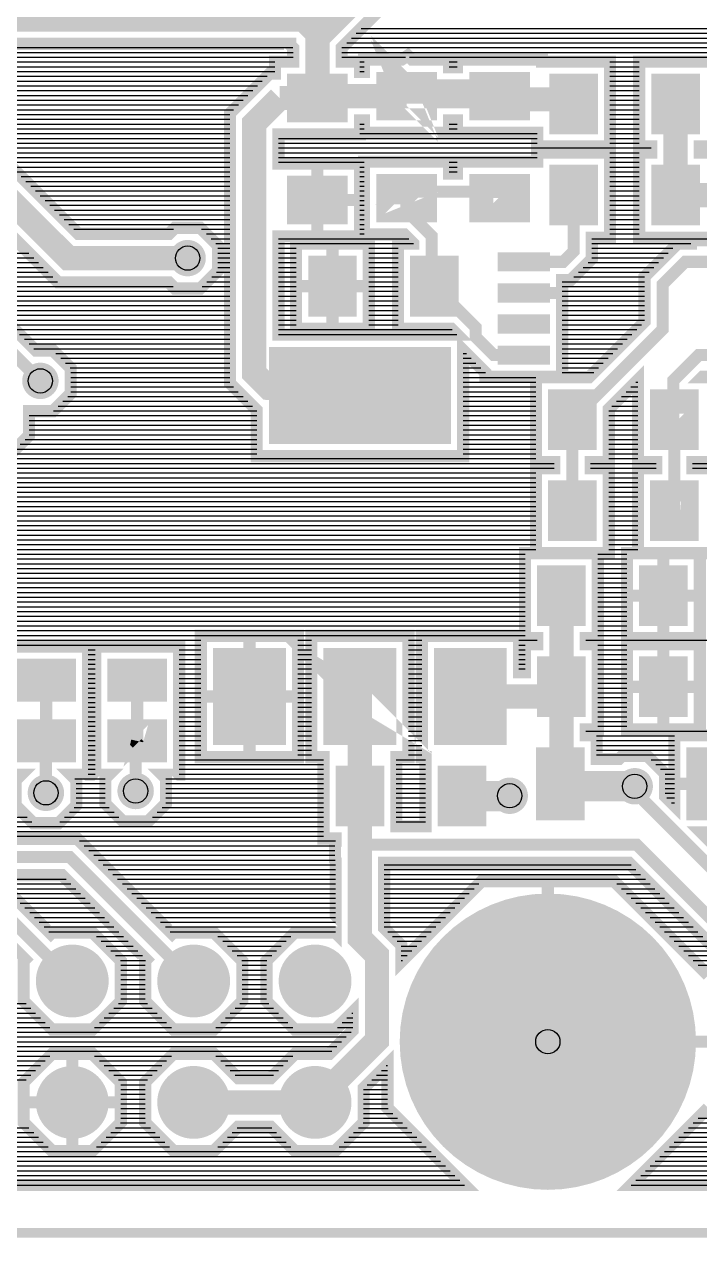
# Model space of a CAD drawing. Header units: inches. Extents: x -1.97 to 1.97, y -1.92 to 2.03.
# Drawn here: x 0.042 to 0.598, y -1.916 to -0.916 of the extents above; entities that cross this region are included whole.
import ezdxf

# ---------------------------------------------------------------- set-up
doc = ezdxf.new("R2010")
doc.units = ezdxf.units.IN
doc.layers.get('0').update_dxf_attribs({"linetype": 'CONTINUOUS'})

# ---------------------------------------------------------------- blocks, each defined once
blk = doc.blocks.new('EPAD')
at = {"const_width": 0.5}
blk.add_lwpolyline([(-0.25, 0, 1), (0.25, 0, 1)], format="xyb", close=True, dxfattribs=at)
blk = doc.blocks.new('RPAD')
blk.add_trace([(-0.5, -0.5), (-0.5, 0.5), (0.5, -0.5), (0.5, 0.5)])

msp = doc.modelspace()

# ---------------------------------------------------------------- linework, layer by layer
for points, const_width in [([(-1.86934, -1.911927), (-1.967765, -1.813502), (-1.967765, 1.926656), (-1.86934, 2.025081), (1.870817, 2.025081), (1.969243, 1.926656), (1.969243, -1.813502), (1.870817, -1.911927), (-1.86934, -1.911927)], 0.008), ([(0.283375, -0.923924), (0.315241, -0.892058), (0.315241, -0.622081)], 0.025), ([(0.055183, -1.210111), (-0.16972, -0.985208), (-0.16972, -0.909512), (-0.16972, -0.893692), (-0.153068, -0.877039), (-0.070636, -0.877039), (-0.053151, -0.859554), (-0.043992, -0.850395), (-0.043992, -0.814714), (-0.046625, -0.812081), (-0.062216, -0.796491), (-0.100759, -0.796491)], 0.01), ([(0.337741, -0.901377), (0.303374, -0.935743), (0.303374, -0.947081), (0.318374, -0.947081), (0.318374, -0.955576), (0.321801, -0.955576), (0.321801, -0.945576), (0.352551, -0.945576), (0.357813, -0.942093), (0.361296, -0.945576), (0.3918, -0.945576), (0.3918, -0.951684), (0.398375, -0.951684), (0.398375, -0.945576), (0.468374, -0.945576), (0.468374, -0.947081), (0.524374, -0.947081), (0.524374, -1.017081), (0.464375, -1.017081), (0.464375, -1.005576), (0.398375, -1.005576), (0.398375, -0.995576), (0.3918, -0.995576), (0.3918, -1.005576), (0.321801, -1.005576), (0.321801, -0.995576), (0.318374, -0.995576), (0.318374, -1.007081), (0.251288, -1.007081), (0.251288, -1.031081), (0.318374, -1.031081), (0.318374, -1.091081), (0.251288, -1.091081), (0.251288, -1.172081), (0.39855, -1.172081), (0.393549, -1.167081), (0.349762, -1.167081), (0.349762, -1.097081), (0.362401, -1.097081), (0.362401, -1.096889), (0.355088, -1.089576), (0.321801, -1.089576), (0.321801, -1.029576), (0.3918, -1.029576), (0.3918, -1.039297), (0.398375, -1.039297), (0.398375, -1.029576), (0.464375, -1.029576), (0.464375, -1.022081), (0.524374, -1.022081), (0.524374, -1.092081), (0.509374, -1.092081), (0.509374, -1.109657), (0.491951, -1.127081), (0.485028, -1.127081), (0.485028, -1.206726), (0.421722, -1.206726), (0.421722, -1.203202), (0.403374, -1.184854), (0.403374, -1.272081), (0.233375, -1.272081), (0.233375, -1.234207), (0.211289, -1.212121), (0.211289, -0.989746), (0.243953, -0.957081), (0.248375, -0.957081), (0.248375, -0.947081), (0.263375, -0.947081), (0.263375, -0.935743), (0.260876, -0.933244), (0.260876, -0.932523), (-0.11438, -0.932523)], 0.01), ([(0.283375, -0.977081), (0.283375, -0.923924), (0.271974, -0.912523), (-0.129735, -0.912523), (-0.131635, -0.914422)], 0.02), ([(-0.068826, -0.93372), (0.086445, -1.088991), (0.161097, -1.088991), (0.166097, -1.083991), (0.186807, -1.083991), (0.201452, -1.098635), (0.201452, -1.119345), (0.186807, -1.13399), (0.166097, -1.13399), (0.161097, -1.12899), (0.069878, -1.12899), (-0.085393, -0.973719)], 0.01), ([(0.433375, -0.979468), (0.433375, -0.975576), (0.433375, -0.971684), (0.359119, -0.971684), (0.355227, -0.967792), (0.356801, -0.971684), (0.356801, -0.973258), (0.356801, -0.975576)], 0.02), ([(0.433375, -0.975576), (0.359119, -0.975576), (0.356801, -0.973258), (0.355227, -0.971684), (0.356801, -0.975576)], 0.02), ([(0.176452, -1.10899), (0.078161, -1.10899), (-0.077109, -0.953719), (-0.128263, -0.953719), (-0.131625, -0.957081)], 0.02), ([(0.608374, -1.092081), (0.548375, -1.092081), (0.548375, -1.022081), (0.558375, -1.022081), (0.558375, -1.017081), (0.548375, -1.017081), (0.548375, -0.947081), (0.608374, -0.947081)], 0.01), ([(0.252237, -0.977081), (0.231289, -0.99803), (0.231289, -1.136572), (0.231289, -1.203837), (0.243375, -1.215923), (0.318375, -1.222081)], 0.02), ([(0.273375, -0.977081), (0.252237, -0.977081)], 0.02), ([(0.283375, -0.977081), (0.273375, -0.977081)], 0.02), ([(0.356801, -0.975576), (0.28488, -0.975576), (0.283375, -0.977081)], 0.02), ([(0.494375, -0.982081), (0.494375, -0.978189), (0.435988, -0.978189), (0.433375, -0.975576)], 0.02), ([(-0.154721, -0.978995), (0.051396, -1.185112), (0.065538, -1.185112), (0.080183, -1.199756), (0.080183, -1.220467), (0.065538, -1.235111), (0.045856, -1.235111), (0.045856, -1.255109), (0.031211, -1.269754)], 0.01), ([(0.578375, -1.057081), (0.578375, -0.99026), (0.577294, -0.98918), (0.578375, -0.982081)], 0.02), ([(0.608374, -1.017081), (0.598374, -1.017081), (0.598374, -1.022081), (0.608374, -1.022081)], 0.01), ([(0.283375, -1.031081), (0.283375, -1.061081)], 0.01), ([(0.360237, -1.058189), (0.360237, -1.054297), (0.430762, -1.054297), (0.433375, -1.051684), (0.433375, -1.059576)], 0.01), ([(0.578375, -1.057081), (0.67572, -1.057081), (0.708066, -1.089427), (0.72672, -1.108081), (0.773375, -1.108081)], 0.02), ([(0.283375, -1.091081), (0.283375, -1.061081)], 0.01), ([(0.318374, -1.061081), (0.283375, -1.061081)], 0.01), ([(0.360237, -1.058189), (0.356801, -1.059576), (0.35885, -1.059576), (0.360237, -1.058189)], 0.01), ([(0.356801, -1.059576), (0.356801, -1.070076), (0.377401, -1.090676), (0.377401, -1.131294), (0.378188, -1.132081), (0.379762, -1.132081)], 0.01), ([(0.453375, -1.112081), (0.485737, -1.112081), (0.490785, -1.107033), (0.494375, -1.103444), (0.494375, -1.057081)], 0.01), ([(0.607374, -1.352081), (0.547375, -1.352081), (0.547375, -1.282081), (0.562375, -1.282081), (0.562375, -1.277081), (0.547375, -1.277081), (0.547375, -1.209293), (0.523374, -1.233294), (0.523374, -1.277081), (0.508374, -1.277081), (0.508374, -1.282081), (0.523374, -1.282081), (0.523374, -1.352081), (0.463375, -1.352081), (0.463375, -1.282081), (0.478375, -1.282081), (0.478375, -1.277081), (0.463375, -1.277081), (0.463375, -1.207081), (0.507162, -1.207081), (0.552779, -1.161465), (0.552779, -1.124366), (0.580084, -1.097061), (0.591013, -1.097061), (0.591013, -1.094207), (0.651443, -1.094207)], 0.01), ([(0.325761, -1.097081), (0.265762, -1.097081), (0.265762, -1.167081), (0.325761, -1.167081), (0.325761, -1.097081)], 0.01), ([(0.295762, -1.097081), (0.295762, -1.132081)], 0.01), ([(0.493375, -1.317081), (0.493375, -1.242081), (0.567778, -1.167678), (0.567778, -1.139839), (0.567778, -1.130579), (0.586297, -1.112061), (0.614589, -1.112061), (0.615618, -1.113089), (0.622666, -1.112081)], 0.01), ([(0.265762, -1.132081), (0.295762, -1.132081)], 0.01), ([(0.325761, -1.132081), (0.295762, -1.132081)], 0.01), ([(0.295762, -1.167081), (0.295762, -1.132081)], 0.01), ([(0.453375, -1.188853), (0.428585, -1.188853), (0.413657, -1.173924), (0.413657, -1.165976), (0.379762, -1.132081)], 0.01), ([(0.485028, -1.137672), (0.453375, -1.137672)], 0.01), ([(0.622666, -1.188853), (0.597467, -1.188853), (0.576523, -1.209797), (0.576523, -1.238933), (0.573375, -1.242081), (0.577375, -1.242081)], 0.01), ([(0.654319, -1.206726), (0.600806, -1.206726), (0.600451, -1.207081), (0.607374, -1.207081)], 0.01), ([(0.577375, -1.242081), (0.577375, -1.3216), (0.577037, -1.321937), (0.577375, -1.317081)], 0.01), ([(0.607374, -1.277081), (0.592374, -1.277081), (0.592374, -1.282081), (0.607374, -1.282081)], 0.01), ([(0.637374, -1.502081), (0.577375, -1.502081), (0.577375, -1.559869), (0.569727, -1.55222), (0.569727, -1.533694), (0.555082, -1.51905), (0.534372, -1.51905), (0.531872, -1.52155), (0.513374, -1.52155), (0.513374, -1.502081), (0.504374, -1.502081), (0.504374, -1.497081), (0.514374, -1.497081), (0.514374, -1.427081), (0.504374, -1.427081), (0.504374, -1.422081), (0.514374, -1.422081), (0.514374, -1.352081), (0.454375, -1.352081), (0.454375, -1.422081), (0.464375, -1.422081), (0.464375, -1.427081), (0.454375, -1.427081), (0.454375, -1.450081), (0.449374, -1.450081), (0.449374, -1.420081), (0.369375, -1.420081), (0.369375, -1.520081), (0.372375, -1.520081), (0.372375, -1.577081), (0.348374, -1.577081), (0.348374, -1.520081), (0.358374, -1.520081), (0.358374, -1.420081), (0.278375, -1.420081), (0.278375, -1.520081), (0.288375, -1.520081), (0.288375, -1.587081), (0.298375, -1.587081), (0.298375, -1.591517), (0.297786, -1.592106), (0.297786, -1.604532), (0.298375, -1.605121), (0.298375, -1.664806), (0.298016, -1.664447), (0.264879, -1.664447), (0.241448, -1.687878), (0.241448, -1.721015), (0.264879, -1.744446), (0.298016, -1.744446), (0.312463, -1.73), (0.312463, -1.745148), (0.293163, -1.764447), (0.264879, -1.764447), (0.244879, -1.784447), (0.218016, -1.784447), (0.198016, -1.764447), (0.164879, -1.764447), (0.141448, -1.787878), (0.141448, -1.821015), (0.164879, -1.844446), (0.198016, -1.844446), (0.218016, -1.824446), (0.244878, -1.824446), (0.264879, -1.844446), (0.298016, -1.844446), (0.321447, -1.821015), (0.321447, -1.792731), (0.341131, -1.773046), (0.341131, -1.809142), (0.404546, -1.872557), (-1.741653, -1.872557)], 0.01), ([(0.538375, -1.422081), (0.598374, -1.422081), (0.598374, -1.352081), (0.538375, -1.352081), (0.538375, -1.422081)], 0.01), ([(0.568375, -1.352081), (0.568375, -1.387081)], 0.01), ([(0.484375, -1.387081), (0.484375, -1.462081), (0.484375, -1.541081), (0.483375, -1.542081)], 0.02), ([(0.538375, -1.387081), (0.568375, -1.387081)], 0.01), ([(0.598374, -1.387081), (0.568375, -1.387081)], 0.01), ([(0.568375, -1.422081), (0.568375, -1.387081)], 0.01), ([(0.187375, -1.520081), (0.267374, -1.520081), (0.267374, -1.420081), (0.187375, -1.420081), (0.187375, -1.520081)], 0.01), ([(0.227375, -1.420081), (0.227375, -1.470081)], 0.01), ([(0.318375, -1.552081), (0.318375, -1.472081), (0.313375, -1.467081), (0.318375, -1.470081)], 0.02), ([(0.094506, -1.484427), (0.094506, -1.534427), (0.08005, -1.534427), (0.084715, -1.539091), (0.084715, -1.559802), (0.07007, -1.574446), (0.04936, -1.574446), (0.034715, -1.559802), (0.034715, -1.539091), (0.03938, -1.534427), (0.025294, -1.534427), (0.025294, -1.428995), (0.094506, -1.428995), (0.094506, -1.484427)], 0.01), ([(0.169506, -1.484427), (0.169506, -1.534427), (0.155491, -1.534427), (0.158632, -1.537569), (0.158632, -1.558279), (0.143988, -1.572923), (0.123278, -1.572923), (0.108633, -1.558279), (0.108633, -1.537569), (0.111774, -1.534427), (0.100294, -1.534427), (0.100294, -1.428995), (0.169506, -1.428995), (0.169506, -1.484427)], 0.01), ([(0.538375, -1.497081), (0.598374, -1.497081), (0.598374, -1.427081), (0.538375, -1.427081), (0.538375, -1.497081)], 0.01), ([(0.568375, -1.427081), (0.568375, -1.462081)], 0.01), ([(0.0599, -1.504446), (0.0599, -1.460873), (0.062122, -1.458651), (0.0599, -1.456711)], 0.01), ([(0.1349, -1.456711), (0.1349, -1.506711), (0.1349, -1.508751)], 0.01), ([(0.409375, -1.470081), (0.476375, -1.470081), (0.484375, -1.462081)], 0.02), ([(0.538375, -1.462081), (0.568375, -1.462081)], 0.01), ([(0.598374, -1.462081), (0.568375, -1.462081)], 0.01), ([(0.568375, -1.497081), (0.568375, -1.462081)], 0.01), ([(0.187375, -1.470081), (0.227375, -1.470081)], 0.01), ([(0.267374, -1.470081), (0.227375, -1.470081)], 0.01), ([(0.227375, -1.520081), (0.227375, -1.470081)], 0.01), ([(0.318375, -1.472081), (0.318375, -1.470081)], 0.02), ([(0.059715, -1.549446), (0.059715, -1.504631), (0.0599, -1.504446), (0.0599, -1.506711)], 0.01), ([(0.1349, -1.508751), (0.1349, -1.509643), (0.133706, -1.510837), (0.1349, -1.506711)], 0.01), ([(0.133633, -1.547924), (0.133633, -1.507978), (0.1349, -1.506711)], 0.01), ([(0.1349, -1.508751), (0.134526, -1.508378), (0.1349, -1.506711)], 0.01), ([(0.544727, -1.54405), (0.540343, -1.54405), (0.485343, -1.54405), (0.483375, -1.542081)], 0.025), ([(0.483375, -1.542081), (0.538375, -1.542081), (0.540343, -1.54405), (0.693375, -1.697081), (1.373375, -1.697081)], 0.01), ([(0.577375, -1.542081), (0.607375, -1.542081)], 0.01), ([(0.318375, -1.59273), (0.318375, -1.552081)], 0.02), ([(0.402375, -1.552081), (0.441543, -1.552081), (0.44177, -1.551854)], 0.025), ([(0.699588, -1.682081), (0.599587, -1.582081), (0.637374, -1.582081)], 0.01), ([(-0.009766, -1.634446), (0.042557, -1.686769), (0.041448, -1.687878), (0.041448, -1.721015), (0.064879, -1.744446), (0.098016, -1.744446), (0.121447, -1.721015), (0.121447, -1.687878), (0.098016, -1.664447), (0.064879, -1.664447), (0.063769, -1.665557), (0.015534, -1.617321), (0.073109, -1.617321), (0.142557, -1.686769), (0.141448, -1.687878), (0.141448, -1.721015), (0.164879, -1.744446), (0.198016, -1.744446), (0.221447, -1.721015), (0.221447, -1.687878), (0.198016, -1.664447), (0.164879, -1.664447), (0.163769, -1.665556), (0.085535, -1.587322), (-0.371196, -1.587322)], 0.01), ([(0.281447, -1.804447), (0.332462, -1.753432), (0.332462, -1.683361), (0.318375, -1.669273), (0.318375, -1.59273)], 0.02), ([(1.523375, -1.697081), (1.523375, -1.719753), (1.504338, -1.73879), (0.692943, -1.73879), (0.563277, -1.609124), (0.546233, -1.592081), (0.428375, -1.592081), (0.319023, -1.592081), (0.318375, -1.59273), (0.312785, -1.598319)], 0.01), ([(-0.015285, -1.602321), (-0.011556, -1.602321), (0.079322, -1.602321), (0.181447, -1.704446)], 0.01), ([(0.605225, -1.699751), (0.527874, -1.6224), (0.418482, -1.6224), (0.352462, -1.68842), (0.352462, -1.675077), (0.338374, -1.660989), (0.338374, -1.607081), (0.54002, -1.607081), (0.68673, -1.75379)], 0.01), ([(-0.010285, -1.619447), (-0.005285, -1.619447), (-0.003553, -1.619447), (0.081447, -1.704447)], 0.01), ([(0.473178, -1.6224), (0.473178, -1.754446)], 0.01), ([(0.605225, -1.754446), (0.473178, -1.754446)], 0.01), ([(0.041448, -1.787878), (0.041448, -1.821015), (0.064879, -1.844446), (0.098016, -1.844446), (0.121447, -1.821015), (0.121447, -1.787878), (0.098016, -1.764447), (0.064879, -1.764447), (0.041448, -1.787878)], 0.01), ([(0.081447, -1.764447), (0.081447, -1.804446)], 0.01), ([(0.181447, -1.804446), (0.281447, -1.804446), (0.281447, -1.804447)], 0.02), ([(0.278283, -1.806125), (0.281447, -1.804447)], 0.025), ([(0.281447, -1.804447), (0.279961, -1.804447)], 0.025), ([(0.278283, -1.806125), (0.279961, -1.804447)], 0.02), ([(0.041448, -1.804446), (0.081447, -1.804446)], 0.01), ([(0.081447, -1.844446), (0.081447, -1.804446)], 0.01), ([(0.121447, -1.804446), (0.081447, -1.804446)], 0.01), ([(1.74313, -1.872557), (0.54181, -1.872557), (0.605225, -1.809142)], 0.01)]:
    msp.add_lwpolyline(points, dxfattribs=dict(const_width=const_width))
for points in [[(0.311443, -0.927675), (0.628656, -0.927675)], [(0.31538, -0.923738), (0.758961, -0.923738)], [(0.319317, -0.919801), (0.755024, -0.919801)], [(-0.066996, -0.935549), (0.263181, -0.935549)], [(-0.063059, -0.939486), (0.263375, -0.939486)], [(0.303374, -0.939486), (0.628656, -0.939486)], [(0.303569, -0.935549), (0.628656, -0.935549)], [(0.307506, -0.931612), (0.628656, -0.931612)], [(-0.059122, -0.943423), (0.263375, -0.943423)], [(-0.055185, -0.94736), (0.248375, -0.94736)], [(0.303374, -0.943423), (0.355803, -0.943423)], [(0.318374, -0.94736), (0.321801, -0.94736)], [(0.359143, -0.943423), (0.628656, -0.943423)], [(0.3918, -0.94736), (0.398375, -0.94736)], [(0.524374, -0.94736), (0.548375, -0.94736)], [(-0.051248, -0.951297), (0.248375, -0.951297)], [(-0.047311, -0.955234), (0.248375, -0.955234)], [(-0.043374, -0.959171), (0.241864, -0.959171)], [(0.318374, -0.951297), (0.321801, -0.951297)], [(0.318374, -0.955234), (0.321801, -0.955234)], [(0.3918, -0.951297), (0.398375, -0.951297)], [(0.524374, -0.951297), (0.548375, -0.951297)], [(0.524374, -0.955234), (0.548375, -0.955234)], [(0.524374, -0.959171), (0.548375, -0.959171)], [(-0.039437, -0.963108), (0.237927, -0.963108)], [(-0.0355, -0.967045), (0.23399, -0.967045)], [(0.524374, -0.963108), (0.548375, -0.963108)], [(0.524374, -0.967045), (0.548375, -0.967045)], [(-0.031563, -0.970982), (0.230053, -0.970982)], [(-0.027626, -0.974919), (0.226116, -0.974919)], [(-0.023689, -0.978856), (0.222179, -0.978856)], [(0.524374, -0.970982), (0.548375, -0.970982)], [(0.524374, -0.974919), (0.548375, -0.974919)], [(0.524374, -0.978856), (0.548375, -0.978856)], [(-0.019752, -0.982793), (0.218242, -0.982793)], [(-0.015815, -0.98673), (0.214305, -0.98673)], [(0.524374, -0.982793), (0.548375, -0.982793)], [(0.524374, -0.98673), (0.548375, -0.98673)], [(-0.011878, -0.990667), (0.211289, -0.990667)], [(-0.007941, -0.994604), (0.211289, -0.994604)], [(-0.004004, -0.998541), (0.211289, -0.998541)], [(0.318374, -0.998541), (0.321801, -0.998541)], [(0.3918, -0.998541), (0.398375, -0.998541)], [(0.524374, -0.990667), (0.548375, -0.990667)], [(0.524374, -0.994604), (0.548375, -0.994604)], [(0.524374, -0.998541), (0.548375, -0.998541)], [(-0.000067, -1.002478), (0.211289, -1.002478)], [(0.00387, -1.006415), (0.211289, -1.006415)], [(0.318374, -1.002478), (0.321801, -1.002478)], [(0.318374, -1.006415), (0.464375, -1.006415)], [(0.3918, -1.002478), (0.398375, -1.002478)], [(0.524374, -1.002478), (0.548375, -1.002478)], [(0.524374, -1.006415), (0.548375, -1.006415)], [(0.007807, -1.010352), (0.211289, -1.010352)], [(0.011744, -1.014289), (0.211289, -1.014289)], [(0.015681, -1.018226), (0.211289, -1.018226)], [(0.251288, -1.010352), (0.464375, -1.010352)], [(0.251288, -1.014289), (0.464375, -1.014289)], [(0.251288, -1.018226), (0.558375, -1.018226)], [(0.524374, -1.010352), (0.548375, -1.010352)], [(0.524374, -1.014289), (0.548375, -1.014289)], [(0.019618, -1.022163), (0.211289, -1.022163)], [(0.023555, -1.0261), (0.211289, -1.0261)], [(0.251288, -1.022163), (0.464375, -1.022163)], [(0.251288, -1.0261), (0.464375, -1.0261)], [(0.524374, -1.022163), (0.548375, -1.022163)], [(0.524374, -1.0261), (0.548375, -1.0261)], [(0.027492, -1.030037), (0.211289, -1.030037)], [(0.031429, -1.033974), (0.211289, -1.033974)], [(0.035366, -1.037911), (0.211289, -1.037911)], [(0.251288, -1.030037), (0.321801, -1.030037)], [(0.318374, -1.033974), (0.321801, -1.033974)], [(0.318374, -1.037911), (0.321801, -1.037911)], [(0.3918, -1.030037), (0.398375, -1.030037)], [(0.3918, -1.033974), (0.398375, -1.033974)], [(0.3918, -1.037911), (0.398375, -1.037911)], [(0.524374, -1.030037), (0.548375, -1.030037)], [(0.524374, -1.033974), (0.548375, -1.033974)], [(0.524374, -1.037911), (0.548375, -1.037911)], [(0.039303, -1.041848), (0.211289, -1.041848)], [(0.04324, -1.045785), (0.211289, -1.045785)], [(0.318374, -1.041848), (0.321801, -1.041848)], [(0.318374, -1.045785), (0.321801, -1.045785)], [(0.524374, -1.041848), (0.548375, -1.041848)], [(0.524374, -1.045785), (0.548375, -1.045785)], [(0.047177, -1.049722), (0.211289, -1.049722)], [(0.051114, -1.053659), (0.211289, -1.053659)], [(0.055051, -1.057596), (0.211289, -1.057596)], [(0.318374, -1.049722), (0.321801, -1.049722)], [(0.318374, -1.053659), (0.321801, -1.053659)], [(0.318374, -1.057596), (0.321801, -1.057596)], [(0.524374, -1.049722), (0.548375, -1.049722)], [(0.524374, -1.053659), (0.548375, -1.053659)], [(0.524374, -1.057596), (0.548375, -1.057596)], [(0.058988, -1.061533), (0.211289, -1.061533)], [(0.062925, -1.06547), (0.211289, -1.06547)], [(0.066862, -1.069407), (0.211289, -1.069407)], [(0.318374, -1.061533), (0.321801, -1.061533)], [(0.318374, -1.06547), (0.321801, -1.06547)], [(0.318374, -1.069407), (0.321801, -1.069407)], [(0.524374, -1.061533), (0.548375, -1.061533)], [(0.524374, -1.06547), (0.548375, -1.06547)], [(0.524374, -1.069407), (0.548375, -1.069407)], [(0.070799, -1.073344), (0.211289, -1.073344)], [(0.074736, -1.077281), (0.211289, -1.077281)], [(0.318374, -1.073344), (0.321801, -1.073344)], [(0.318374, -1.077281), (0.321801, -1.077281)], [(0.524374, -1.073344), (0.548375, -1.073344)], [(0.524374, -1.077281), (0.548375, -1.077281)], [(0.078673, -1.081218), (0.211289, -1.081218)], [(0.08261, -1.085155), (0.164932, -1.085155)], [(0.187972, -1.085155), (0.211289, -1.085155)], [(0.191909, -1.089092), (0.211289, -1.089092)], [(0.318374, -1.081218), (0.321801, -1.081218)], [(0.318374, -1.085155), (0.321801, -1.085155)], [(0.318374, -1.089092), (0.321801, -1.089092)], [(0.524374, -1.081218), (0.548375, -1.081218)], [(0.524374, -1.085155), (0.548375, -1.085155)], [(0.524374, -1.089092), (0.548375, -1.089092)], [(0.195846, -1.093029), (0.211289, -1.093029)], [(0.199783, -1.096966), (0.211289, -1.096966)], [(0.251288, -1.093029), (0.358541, -1.093029)], [(0.251288, -1.096966), (0.362401, -1.096966)], [(0.509374, -1.093029), (0.652621, -1.093029)], [(0.509374, -1.096966), (0.591013, -1.096966)], [(-0.028876, -1.10484), (0.045728, -1.10484)], [(-0.024939, -1.108777), (0.049665, -1.108777)], [(0.201452, -1.100903), (0.211289, -1.100903)], [(0.201452, -1.10484), (0.211289, -1.10484)], [(0.201452, -1.108777), (0.211289, -1.108777)], [(0.251288, -1.100903), (0.265762, -1.100903)], [(0.251288, -1.10484), (0.265762, -1.10484)], [(0.251288, -1.108777), (0.265762, -1.108777)], [(0.325761, -1.100903), (0.349762, -1.100903)], [(0.325761, -1.10484), (0.349762, -1.10484)], [(0.325761, -1.108777), (0.349762, -1.108777)], [(0.509374, -1.100903), (0.576242, -1.100903)], [(0.509374, -1.10484), (0.572305, -1.10484)], [(0.509374, -1.108777), (0.568368, -1.108777)], [(-0.021002, -1.112714), (0.053602, -1.112714)], [(-0.017065, -1.116651), (0.057539, -1.116651)], [(0.201452, -1.112714), (0.211289, -1.112714)], [(0.201452, -1.116651), (0.211289, -1.116651)], [(0.251288, -1.112714), (0.265762, -1.112714)], [(0.251288, -1.116651), (0.265762, -1.116651)], [(0.325761, -1.112714), (0.349762, -1.112714)], [(0.325761, -1.116651), (0.349762, -1.116651)], [(0.502381, -1.116651), (0.560494, -1.116651)], [(0.506318, -1.112714), (0.564431, -1.112714)], [(-0.013128, -1.120588), (0.061476, -1.120588)], [(-0.009191, -1.124525), (0.065413, -1.124525)], [(-0.005254, -1.128462), (0.06935, -1.128462)], [(0.192335, -1.128462), (0.211289, -1.128462)], [(0.196272, -1.124525), (0.211289, -1.124525)], [(0.200209, -1.120588), (0.211289, -1.120588)], [(0.251288, -1.120588), (0.265762, -1.120588)], [(0.251288, -1.124525), (0.265762, -1.124525)], [(0.251288, -1.128462), (0.265762, -1.128462)], [(0.325761, -1.120588), (0.349762, -1.120588)], [(0.325761, -1.124525), (0.349762, -1.124525)], [(0.325761, -1.128462), (0.349762, -1.128462)], [(0.485028, -1.128462), (0.552779, -1.128462)], [(0.494507, -1.124525), (0.552779, -1.124525)], [(0.498444, -1.120588), (0.556557, -1.120588)], [(-0.001317, -1.132399), (0.164506, -1.132399)], [(0.00262, -1.136336), (0.211289, -1.136336)], [(0.188398, -1.132399), (0.211289, -1.132399)], [(0.251288, -1.132399), (0.265762, -1.132399)], [(0.251288, -1.136336), (0.265762, -1.136336)], [(0.325761, -1.132399), (0.349762, -1.132399)], [(0.325761, -1.136336), (0.349762, -1.136336)], [(0.485028, -1.132399), (0.552779, -1.132399)], [(0.485028, -1.136336), (0.552779, -1.136336)], [(0.006557, -1.140273), (0.211289, -1.140273)], [(0.010494, -1.14421), (0.211289, -1.14421)], [(0.014431, -1.148147), (0.211289, -1.148147)], [(0.251288, -1.140273), (0.265762, -1.140273)], [(0.251288, -1.14421), (0.265762, -1.14421)], [(0.251288, -1.148147), (0.265762, -1.148147)], [(0.325761, -1.140273), (0.349762, -1.140273)], [(0.325761, -1.14421), (0.349762, -1.14421)], [(0.325761, -1.148147), (0.349762, -1.148147)], [(0.485028, -1.140273), (0.552779, -1.140273)], [(0.485028, -1.14421), (0.552779, -1.14421)], [(0.485028, -1.148147), (0.552779, -1.148147)], [(0.018369, -1.152084), (0.211289, -1.152084)], [(0.022306, -1.156021), (0.211289, -1.156021)], [(0.251288, -1.152084), (0.265762, -1.152084)], [(0.251288, -1.156021), (0.265762, -1.156021)], [(0.325761, -1.152084), (0.349762, -1.152084)], [(0.325761, -1.156021), (0.349762, -1.156021)], [(0.485028, -1.152084), (0.552779, -1.152084)], [(0.485028, -1.156021), (0.552779, -1.156021)], [(0.026243, -1.159958), (0.211289, -1.159958)], [(0.03018, -1.163895), (0.211289, -1.163895)], [(0.034117, -1.167832), (0.211289, -1.167832)], [(0.251288, -1.159958), (0.265762, -1.159958)], [(0.251288, -1.163895), (0.265762, -1.163895)], [(0.251288, -1.167832), (0.3943, -1.167832)], [(0.325761, -1.159958), (0.349762, -1.159958)], [(0.325761, -1.163895), (0.349762, -1.163895)], [(0.485028, -1.159958), (0.552779, -1.159958)], [(0.485028, -1.163895), (0.550348, -1.163895)], [(0.485028, -1.167832), (0.546411, -1.167832)], [(0.038054, -1.171769), (0.211289, -1.171769)], [(0.041991, -1.175706), (0.211289, -1.175706)], [(0.251288, -1.171769), (0.398237, -1.171769)], [(0.485028, -1.171769), (0.542474, -1.171769)], [(0.485028, -1.175706), (0.538537, -1.175706)], [(0.045928, -1.179643), (0.211289, -1.179643)], [(0.049865, -1.18358), (0.211289, -1.18358)], [(0.067944, -1.187517), (0.211289, -1.187517)], [(0.403374, -1.187517), (0.406037, -1.187517)], [(0.485028, -1.179643), (0.5346, -1.179643)], [(0.485028, -1.18358), (0.530663, -1.18358)], [(0.485028, -1.187517), (0.526726, -1.187517)], [(0.071881, -1.191454), (0.211289, -1.191454)], [(0.075818, -1.195391), (0.211289, -1.195391)], [(0.079755, -1.199328), (0.211289, -1.199328)], [(0.403374, -1.191454), (0.409974, -1.191454)], [(0.403374, -1.195391), (0.413911, -1.195391)], [(0.403374, -1.199328), (0.417848, -1.199328)], [(0.485028, -1.191454), (0.522789, -1.191454)], [(0.485028, -1.195391), (0.518852, -1.195391)], [(0.485028, -1.199328), (0.514915, -1.199328)], [(0.080183, -1.203265), (0.211289, -1.203265)], [(0.080183, -1.207202), (0.211289, -1.207202)], [(0.403374, -1.203265), (0.421722, -1.203265)], [(0.403374, -1.207202), (0.463375, -1.207202)], [(0.485028, -1.203265), (0.510978, -1.203265)], [(0.080183, -1.211139), (0.211289, -1.211139)], [(0.080183, -1.215076), (0.214244, -1.215076)], [(0.080183, -1.219013), (0.218181, -1.219013)], [(0.403374, -1.211139), (0.463375, -1.211139)], [(0.403374, -1.215076), (0.463375, -1.215076)], [(0.403374, -1.219013), (0.463375, -1.219013)], [(0.537655, -1.219013), (0.547375, -1.219013)], [(0.541592, -1.215076), (0.547375, -1.215076)], [(0.545529, -1.211139), (0.547375, -1.211139)], [(0.073762, -1.226887), (0.226055, -1.226887)], [(0.077699, -1.22295), (0.222118, -1.22295)], [(0.403374, -1.22295), (0.463375, -1.22295)], [(0.403374, -1.226887), (0.463375, -1.226887)], [(0.529781, -1.226887), (0.547375, -1.226887)], [(0.533718, -1.22295), (0.547375, -1.22295)], [(0.045856, -1.238698), (0.233375, -1.238698)], [(0.065888, -1.234761), (0.233375, -1.234761)], [(0.069825, -1.230824), (0.229992, -1.230824)], [(0.403374, -1.230824), (0.463375, -1.230824)], [(0.403374, -1.234761), (0.463375, -1.234761)], [(0.403374, -1.238698), (0.463375, -1.238698)], [(0.523374, -1.234761), (0.547375, -1.234761)], [(0.523374, -1.238698), (0.547375, -1.238698)], [(0.525844, -1.230824), (0.547375, -1.230824)], [(0.045856, -1.242635), (0.233375, -1.242635)], [(0.045856, -1.246572), (0.233375, -1.246572)], [(0.403374, -1.242635), (0.463375, -1.242635)], [(0.403374, -1.246572), (0.463375, -1.246572)], [(0.523374, -1.242635), (0.547375, -1.242635)], [(0.523374, -1.246572), (0.547375, -1.246572)], [(0.042582, -1.258383), (0.233375, -1.258383)], [(0.045856, -1.250509), (0.233375, -1.250509)], [(0.045856, -1.254446), (0.233375, -1.254446)], [(0.403374, -1.250509), (0.463375, -1.250509)], [(0.403374, -1.254446), (0.463375, -1.254446)], [(0.403374, -1.258383), (0.463375, -1.258383)], [(0.523374, -1.250509), (0.547375, -1.250509)], [(0.523374, -1.254446), (0.547375, -1.254446)], [(0.523374, -1.258383), (0.547375, -1.258383)], [(0.034708, -1.266257), (0.233375, -1.266257)], [(0.038645, -1.26232), (0.233375, -1.26232)], [(0.403374, -1.26232), (0.463375, -1.26232)], [(0.403374, -1.266257), (0.463375, -1.266257)], [(0.523374, -1.26232), (0.547375, -1.26232)], [(0.523374, -1.266257), (0.547375, -1.266257)], [(-0.261626, -1.270194), (0.233375, -1.270194)], [(-0.261626, -1.274131), (0.463375, -1.274131)], [(-0.261626, -1.278069), (0.478375, -1.278069)], [(0.403374, -1.270194), (0.463375, -1.270194)], [(0.508374, -1.278069), (0.562375, -1.278069)], [(0.523374, -1.270194), (0.547375, -1.270194)], [(0.523374, -1.274131), (0.547375, -1.274131)], [(0.592374, -1.278069), (0.678375, -1.278069)], [(-0.261626, -1.282006), (0.478375, -1.282006)], [(-0.261626, -1.285943), (0.463375, -1.285943)], [(0.508374, -1.282006), (0.562375, -1.282006)], [(0.523374, -1.285943), (0.547375, -1.285943)], [(0.592374, -1.282006), (0.678375, -1.282006)], [(-0.261626, -1.28988), (0.463375, -1.28988)], [(-0.261626, -1.293817), (0.463375, -1.293817)], [(-0.261626, -1.297754), (0.463375, -1.297754)], [(0.523374, -1.28988), (0.547375, -1.28988)], [(0.523374, -1.293817), (0.547375, -1.293817)], [(0.523374, -1.297754), (0.547375, -1.297754)], [(-0.261626, -1.301691), (0.463375, -1.301691)], [(-0.261626, -1.305628), (0.463375, -1.305628)], [(0.523374, -1.301691), (0.547375, -1.301691)], [(0.523374, -1.305628), (0.547375, -1.305628)], [(-0.261626, -1.309565), (0.463375, -1.309565)], [(-0.261626, -1.313502), (0.463375, -1.313502)], [(-0.261626, -1.317439), (0.463375, -1.317439)], [(0.523374, -1.309565), (0.547375, -1.309565)], [(0.523374, -1.313502), (0.547375, -1.313502)], [(0.523374, -1.317439), (0.547375, -1.317439)], [(-0.261626, -1.321376), (0.463375, -1.321376)], [(-0.261626, -1.325313), (0.463375, -1.325313)], [(-0.261626, -1.32925), (0.463375, -1.32925)], [(0.523374, -1.321376), (0.547375, -1.321376)], [(0.523374, -1.325313), (0.547375, -1.325313)], [(0.523374, -1.32925), (0.547375, -1.32925)], [(-0.261626, -1.333187), (0.463375, -1.333187)], [(-0.261626, -1.337124), (0.463375, -1.337124)], [(0.523374, -1.333187), (0.547375, -1.333187)], [(0.523374, -1.337124), (0.547375, -1.337124)], [(-0.261626, -1.341061), (0.463375, -1.341061)], [(-0.261626, -1.344998), (0.463375, -1.344998)], [(-0.261626, -1.348935), (0.463375, -1.348935)], [(0.523374, -1.341061), (0.547375, -1.341061)], [(0.523374, -1.344998), (0.547375, -1.344998)], [(0.523374, -1.348935), (0.547375, -1.348935)], [(-0.261626, -1.352872), (0.454375, -1.352872)], [(-0.261626, -1.356809), (0.454375, -1.356809)], [(0.514374, -1.352872), (0.538375, -1.352872)], [(0.514374, -1.356809), (0.538375, -1.356809)], [(-0.261626, -1.360746), (0.454375, -1.360746)], [(-0.261626, -1.364683), (0.454375, -1.364683)], [(-0.261626, -1.36862), (0.454375, -1.36862)], [(0.514374, -1.360746), (0.538375, -1.360746)], [(0.514374, -1.364683), (0.538375, -1.364683)], [(0.514374, -1.36862), (0.538375, -1.36862)], [(-0.261626, -1.372557), (0.454375, -1.372557)], [(-0.261626, -1.376494), (0.454375, -1.376494)], [(0.514374, -1.372557), (0.538375, -1.372557)], [(0.514374, -1.376494), (0.538375, -1.376494)], [(-0.261626, -1.380431), (0.454375, -1.380431)], [(-0.261626, -1.384368), (0.454375, -1.384368)], [(-0.261626, -1.388305), (0.454375, -1.388305)], [(0.514374, -1.380431), (0.538375, -1.380431)], [(0.514374, -1.384368), (0.538375, -1.384368)], [(0.514374, -1.388305), (0.538375, -1.388305)], [(-0.261626, -1.392242), (0.454375, -1.392242)], [(-0.261626, -1.396179), (0.454375, -1.396179)], [(0.514374, -1.392242), (0.538375, -1.392242)], [(0.514374, -1.396179), (0.538375, -1.396179)], [(-0.261626, -1.400116), (0.454375, -1.400116)], [(-0.261626, -1.404053), (0.454375, -1.404053)], [(-0.261626, -1.40799), (0.454375, -1.40799)], [(0.514374, -1.400116), (0.538375, -1.400116)], [(0.514374, -1.404053), (0.538375, -1.404053)], [(0.514374, -1.40799), (0.538375, -1.40799)], [(-0.261626, -1.411927), (0.454375, -1.411927)], [(-0.261626, -1.415864), (0.454375, -1.415864)], [(0.514374, -1.411927), (0.538375, -1.411927)], [(0.514374, -1.415864), (0.538375, -1.415864)], [(-0.261626, -1.419801), (0.454375, -1.419801)], [(-0.261626, -1.423738), (0.187375, -1.423738)], [(-0.261626, -1.427675), (0.187375, -1.427675)], [(0.267374, -1.423738), (0.278375, -1.423738)], [(0.267374, -1.427675), (0.278375, -1.427675)], [(0.358374, -1.423738), (0.369375, -1.423738)], [(0.358374, -1.427675), (0.369375, -1.427675)], [(0.449374, -1.423738), (0.464375, -1.423738)], [(0.449374, -1.427675), (0.454375, -1.427675)], [(0.504374, -1.423738), (0.869928, -1.423738)], [(0.514374, -1.419801), (0.538375, -1.419801)], [(0.514374, -1.427675), (0.538375, -1.427675)], [(0.094506, -1.431612), (0.100294, -1.431612)], [(0.094506, -1.435549), (0.100294, -1.435549)], [(0.169506, -1.431612), (0.187375, -1.431612)], [(0.169506, -1.435549), (0.187375, -1.435549)], [(0.267374, -1.431612), (0.278375, -1.431612)], [(0.267374, -1.435549), (0.278375, -1.435549)], [(0.358374, -1.431612), (0.369375, -1.431612)], [(0.358374, -1.435549), (0.369375, -1.435549)], [(0.449374, -1.431612), (0.454375, -1.431612)], [(0.449374, -1.435549), (0.454375, -1.435549)], [(0.514374, -1.431612), (0.538375, -1.431612)], [(0.514374, -1.435549), (0.538375, -1.435549)], [(0.094506, -1.439486), (0.100294, -1.439486)], [(0.094506, -1.443423), (0.100294, -1.443423)], [(0.094506, -1.44736), (0.100294, -1.44736)], [(0.169506, -1.439486), (0.187375, -1.439486)], [(0.169506, -1.443423), (0.187375, -1.443423)], [(0.169506, -1.44736), (0.187375, -1.44736)], [(0.267374, -1.439486), (0.278375, -1.439486)], [(0.267374, -1.443423), (0.278375, -1.443423)], [(0.267374, -1.44736), (0.278375, -1.44736)], [(0.358374, -1.439486), (0.369375, -1.439486)], [(0.358374, -1.443423), (0.369375, -1.443423)], [(0.358374, -1.44736), (0.369375, -1.44736)], [(0.449374, -1.439486), (0.454375, -1.439486)], [(0.449374, -1.443423), (0.454375, -1.443423)], [(0.449374, -1.44736), (0.454375, -1.44736)], [(0.514374, -1.439486), (0.538375, -1.439486)], [(0.514374, -1.443423), (0.538375, -1.443423)], [(0.514374, -1.44736), (0.538375, -1.44736)], [(0.094506, -1.451297), (0.100294, -1.451297)], [(0.094506, -1.455234), (0.100294, -1.455234)], [(0.094506, -1.459171), (0.100294, -1.459171)], [(0.169506, -1.451297), (0.187375, -1.451297)], [(0.169506, -1.455234), (0.187375, -1.455234)], [(0.169506, -1.459171), (0.187375, -1.459171)], [(0.267374, -1.451297), (0.278375, -1.451297)], [(0.267374, -1.455234), (0.278375, -1.455234)], [(0.267374, -1.459171), (0.278375, -1.459171)], [(0.358374, -1.451297), (0.369375, -1.451297)], [(0.358374, -1.455234), (0.369375, -1.455234)], [(0.358374, -1.459171), (0.369375, -1.459171)], [(0.514374, -1.451297), (0.538375, -1.451297)], [(0.514374, -1.455234), (0.538375, -1.455234)], [(0.514374, -1.459171), (0.538375, -1.459171)], [(0.094506, -1.463108), (0.100294, -1.463108)], [(0.094506, -1.467045), (0.100294, -1.467045)], [(0.169506, -1.463108), (0.187375, -1.463108)], [(0.169506, -1.467045), (0.187375, -1.467045)], [(0.267374, -1.463108), (0.278375, -1.463108)], [(0.267374, -1.467045), (0.278375, -1.467045)], [(0.358374, -1.463108), (0.369375, -1.463108)], [(0.358374, -1.467045), (0.369375, -1.467045)], [(0.514374, -1.463108), (0.538375, -1.463108)], [(0.514374, -1.467045), (0.538375, -1.467045)], [(0.094506, -1.470982), (0.100294, -1.470982)], [(0.094506, -1.474919), (0.100294, -1.474919)], [(0.094506, -1.478856), (0.100294, -1.478856)], [(0.169506, -1.470982), (0.187375, -1.470982)], [(0.169506, -1.474919), (0.187375, -1.474919)], [(0.169506, -1.478856), (0.187375, -1.478856)], [(0.267374, -1.470982), (0.278375, -1.470982)], [(0.267374, -1.474919), (0.278375, -1.474919)], [(0.267374, -1.478856), (0.278375, -1.478856)], [(0.358374, -1.470982), (0.369375, -1.470982)], [(0.358374, -1.474919), (0.369375, -1.474919)], [(0.358374, -1.478856), (0.369375, -1.478856)], [(0.514374, -1.470982), (0.538375, -1.470982)], [(0.514374, -1.474919), (0.538375, -1.474919)], [(0.514374, -1.478856), (0.538375, -1.478856)], [(0.094506, -1.482793), (0.100294, -1.482793)], [(0.094506, -1.48673), (0.100294, -1.48673)], [(0.169506, -1.482793), (0.187375, -1.482793)], [(0.169506, -1.48673), (0.187375, -1.48673)], [(0.267374, -1.482793), (0.278375, -1.482793)], [(0.267374, -1.48673), (0.278375, -1.48673)], [(0.358374, -1.482793), (0.369375, -1.482793)], [(0.358374, -1.48673), (0.369375, -1.48673)], [(0.514374, -1.482793), (0.538375, -1.482793)], [(0.514374, -1.48673), (0.538375, -1.48673)], [(0.094506, -1.490667), (0.100294, -1.490667)], [(0.094506, -1.494604), (0.100294, -1.494604)], [(0.094506, -1.498541), (0.100294, -1.498541)], [(0.169506, -1.490667), (0.187375, -1.490667)], [(0.169506, -1.494604), (0.187375, -1.494604)], [(0.169506, -1.498541), (0.187375, -1.498541)], [(0.267374, -1.490667), (0.278375, -1.490667)], [(0.267374, -1.494604), (0.278375, -1.494604)], [(0.267374, -1.498541), (0.278375, -1.498541)], [(0.358374, -1.490667), (0.369375, -1.490667)], [(0.358374, -1.494604), (0.369375, -1.494604)], [(0.358374, -1.498541), (0.369375, -1.498541)], [(0.504374, -1.498541), (0.849875, -1.498541)], [(0.514374, -1.490667), (0.538375, -1.490667)], [(0.514374, -1.494604), (0.538375, -1.494604)], [(0.094506, -1.502478), (0.100294, -1.502478)], [(0.094506, -1.506415), (0.100294, -1.506415)], [(0.169506, -1.502478), (0.187375, -1.502478)], [(0.169506, -1.506415), (0.187375, -1.506415)], [(0.267374, -1.502478), (0.278375, -1.502478)], [(0.267374, -1.506415), (0.278375, -1.506415)], [(0.358374, -1.502478), (0.369375, -1.502478)], [(0.358374, -1.506415), (0.369375, -1.506415)], [(0.513374, -1.502478), (0.577375, -1.502478)], [(0.513374, -1.506415), (0.577375, -1.506415)], [(0.094506, -1.510352), (0.100294, -1.510352)], [(0.094506, -1.514289), (0.100294, -1.514289)], [(0.094506, -1.518226), (0.100294, -1.518226)], [(0.169506, -1.510352), (0.187375, -1.510352)], [(0.169506, -1.514289), (0.187375, -1.514289)], [(0.169506, -1.518226), (0.187375, -1.518226)], [(0.267374, -1.510352), (0.278375, -1.510352)], [(0.267374, -1.514289), (0.278375, -1.514289)], [(0.267374, -1.518226), (0.278375, -1.518226)], [(0.358374, -1.510352), (0.369375, -1.510352)], [(0.358374, -1.514289), (0.369375, -1.514289)], [(0.358374, -1.518226), (0.369375, -1.518226)], [(0.513374, -1.510352), (0.577375, -1.510352)], [(0.513374, -1.514289), (0.577375, -1.514289)], [(0.513374, -1.518226), (0.577375, -1.518226)], [(0.094506, -1.522163), (0.100294, -1.522163)], [(0.094506, -1.5261), (0.100294, -1.5261)], [(0.169506, -1.522163), (0.288375, -1.522163)], [(0.169506, -1.5261), (0.288375, -1.5261)], [(0.348374, -1.522163), (0.372375, -1.522163)], [(0.348374, -1.5261), (0.372375, -1.5261)], [(0.558195, -1.522163), (0.577375, -1.522163)], [(0.562132, -1.5261), (0.577375, -1.5261)], [(0.083534, -1.537911), (0.108633, -1.537911)], [(0.094506, -1.530037), (0.100294, -1.530037)], [(0.094506, -1.533974), (0.100294, -1.533974)], [(0.158632, -1.537911), (0.288375, -1.537911)], [(0.169506, -1.530037), (0.288375, -1.530037)], [(0.169506, -1.533974), (0.288375, -1.533974)], [(0.348374, -1.530037), (0.372375, -1.530037)], [(0.348374, -1.533974), (0.372375, -1.533974)], [(0.348374, -1.537911), (0.372375, -1.537911)], [(0.566069, -1.530037), (0.577375, -1.530037)], [(0.569727, -1.533974), (0.577375, -1.533974)], [(0.569727, -1.537911), (0.577375, -1.537911)], [(0.084715, -1.541848), (0.108633, -1.541848)], [(0.084715, -1.545785), (0.108633, -1.545785)], [(0.158632, -1.541848), (0.288375, -1.541848)], [(0.158632, -1.545785), (0.288375, -1.545785)], [(0.348374, -1.541848), (0.372375, -1.541848)], [(0.348374, -1.545785), (0.372375, -1.545785)], [(0.569727, -1.541848), (0.577375, -1.541848)], [(0.569727, -1.545785), (0.577375, -1.545785)], [(0.084715, -1.549722), (0.108633, -1.549722)], [(0.084715, -1.553659), (0.108633, -1.553659)], [(0.084715, -1.557596), (0.108633, -1.557596)], [(0.158632, -1.549722), (0.288375, -1.549722)], [(0.158632, -1.553659), (0.288375, -1.553659)], [(0.158632, -1.557596), (0.288375, -1.557596)], [(0.348374, -1.549722), (0.372375, -1.549722)], [(0.348374, -1.553659), (0.372375, -1.553659)], [(0.348374, -1.557596), (0.372375, -1.557596)], [(0.569727, -1.549722), (0.577375, -1.549722)], [(0.571165, -1.553659), (0.577375, -1.553659)], [(0.575102, -1.557596), (0.577375, -1.557596)], [(0.079046, -1.56547), (0.115824, -1.56547)], [(0.082983, -1.561533), (0.111887, -1.561533)], [(0.151441, -1.56547), (0.288375, -1.56547)], [(0.155378, -1.561533), (0.288375, -1.561533)], [(0.348374, -1.561533), (0.372375, -1.561533)], [(0.348374, -1.56547), (0.372375, -1.56547)], [(-0.170737, -1.577281), (0.288375, -1.577281)], [(-0.1668, -1.573344), (0.048258, -1.573344)], [(-0.162863, -1.569407), (0.044321, -1.569407)], [(0.071172, -1.573344), (0.288375, -1.573344)], [(0.075109, -1.569407), (0.119761, -1.569407)], [(0.147504, -1.569407), (0.288375, -1.569407)], [(0.348374, -1.569407), (0.372375, -1.569407)], [(0.348374, -1.573344), (0.372375, -1.573344)], [(-0.308979, -1.585155), (0.288375, -1.585155)], [(-0.174674, -1.581218), (0.288375, -1.581218)], [(0.087306, -1.589092), (0.298375, -1.589092)], [(0.091243, -1.593029), (0.297786, -1.593029)], [(0.09518, -1.596966), (0.297786, -1.596966)], [(0.099117, -1.600903), (0.297786, -1.600903)], [(0.103054, -1.60484), (0.298094, -1.60484)], [(0.106991, -1.608777), (0.298375, -1.608777)], [(0.338374, -1.608777), (0.541717, -1.608777)], [(0.110928, -1.612714), (0.298375, -1.612714)], [(0.114865, -1.616651), (0.298375, -1.616651)], [(0.338374, -1.612714), (0.545654, -1.612714)], [(0.338374, -1.616651), (0.549591, -1.616651)], [(0.018801, -1.620588), (0.076376, -1.620588)], [(0.022738, -1.624525), (0.080313, -1.624525)], [(0.026675, -1.628462), (0.08425, -1.628462)], [(0.118802, -1.620588), (0.298375, -1.620588)], [(0.122739, -1.624525), (0.298375, -1.624525)], [(0.126676, -1.628462), (0.298375, -1.628462)], [(0.338374, -1.620588), (0.553528, -1.620588)], [(0.338374, -1.624525), (0.416357, -1.624525)], [(0.338374, -1.628462), (0.41242, -1.628462)], [(0.529999, -1.624525), (0.557465, -1.624525)], [(0.533936, -1.628462), (0.561402, -1.628462)], [(0.030612, -1.632399), (0.088187, -1.632399)], [(0.034549, -1.636336), (0.092124, -1.636336)], [(0.130613, -1.632399), (0.298375, -1.632399)], [(0.13455, -1.636336), (0.298375, -1.636336)], [(0.338374, -1.632399), (0.408483, -1.632399)], [(0.338374, -1.636336), (0.404546, -1.636336)], [(0.537873, -1.632399), (0.565339, -1.632399)], [(0.54181, -1.636336), (0.569276, -1.636336)], [(0.038486, -1.640273), (0.096061, -1.640273)], [(0.042423, -1.64421), (0.099998, -1.64421)], [(0.04636, -1.648147), (0.103935, -1.648147)], [(0.138487, -1.640273), (0.298375, -1.640273)], [(0.142424, -1.64421), (0.298375, -1.64421)], [(0.146361, -1.648147), (0.298375, -1.648147)], [(0.338374, -1.640273), (0.400609, -1.640273)], [(0.338374, -1.64421), (0.396672, -1.64421)], [(0.338374, -1.648147), (0.392735, -1.648147)], [(0.545747, -1.640273), (0.573213, -1.640273)], [(0.549684, -1.64421), (0.57715, -1.64421)], [(0.553621, -1.648147), (0.581087, -1.648147)], [(0.050297, -1.652084), (0.107872, -1.652084)], [(0.054234, -1.656021), (0.111809, -1.656021)], [(0.150298, -1.652084), (0.298375, -1.652084)], [(0.154235, -1.656021), (0.298375, -1.656021)], [(0.338374, -1.652084), (0.388798, -1.652084)], [(0.338374, -1.656021), (0.384861, -1.656021)], [(0.557558, -1.652084), (0.585024, -1.652084)], [(0.561495, -1.656021), (0.588961, -1.656021)], [(0.058171, -1.659958), (0.115746, -1.659958)], [(0.062108, -1.663895), (0.119683, -1.663895)], [(0.101401, -1.667832), (0.12362, -1.667832)], [(0.158172, -1.659958), (0.298375, -1.659958)], [(0.162109, -1.663895), (0.298375, -1.663895)], [(0.201401, -1.667832), (0.261494, -1.667832)], [(0.338374, -1.659958), (0.380924, -1.659958)], [(0.34128, -1.663895), (0.376987, -1.663895)], [(0.345217, -1.667832), (0.37305, -1.667832)], [(0.565432, -1.659958), (0.592898, -1.659958)], [(0.569369, -1.663895), (0.596835, -1.663895)], [(0.573306, -1.667832), (0.600772, -1.667832)], [(0.105338, -1.671769), (0.127557, -1.671769)], [(0.109275, -1.675706), (0.131494, -1.675706)], [(0.205338, -1.671769), (0.257557, -1.671769)], [(0.209275, -1.675706), (0.25362, -1.675706)], [(0.349154, -1.671769), (0.369113, -1.671769)], [(0.352462, -1.675706), (0.365176, -1.675706)], [(0.577243, -1.671769), (0.604709, -1.671769)], [(0.58118, -1.675706), (0.608646, -1.675706)], [(0.113212, -1.679643), (0.135431, -1.679643)], [(0.117149, -1.68358), (0.139369, -1.68358)], [(0.121086, -1.687517), (0.141808, -1.687517)], [(0.213212, -1.679643), (0.249683, -1.679643)], [(0.217149, -1.68358), (0.245746, -1.68358)], [(0.221086, -1.687517), (0.241809, -1.687517)], [(0.352462, -1.679643), (0.361239, -1.679643)], [(0.352462, -1.68358), (0.357302, -1.68358)], [(0.352462, -1.687517), (0.353365, -1.687517)], [(0.585117, -1.679643), (0.612583, -1.679643)], [(0.589054, -1.68358), (0.61652, -1.68358)], [(0.592991, -1.687517), (0.620457, -1.687517)], [(0.121447, -1.691454), (0.141448, -1.691454)], [(0.121447, -1.695391), (0.141448, -1.695391)], [(0.221447, -1.691454), (0.241448, -1.691454)], [(0.221447, -1.695391), (0.241448, -1.695391)], [(0.596928, -1.691454), (0.624394, -1.691454)], [(0.121447, -1.699328), (0.141448, -1.699328)], [(0.121447, -1.703265), (0.141448, -1.703265)], [(0.121447, -1.707202), (0.141448, -1.707202)], [(0.221447, -1.699328), (0.241448, -1.699328)], [(0.221447, -1.703265), (0.241448, -1.703265)], [(0.221447, -1.707202), (0.241448, -1.707202)], [(0.121447, -1.711139), (0.141448, -1.711139)], [(0.121447, -1.715076), (0.141448, -1.715076)], [(0.121447, -1.719013), (0.141448, -1.719013)], [(0.221447, -1.711139), (0.241448, -1.711139)], [(0.221447, -1.715076), (0.241448, -1.715076)], [(0.221447, -1.719013), (0.241448, -1.719013)], [(0.015574, -1.726887), (0.04732, -1.726887)], [(0.019511, -1.72295), (0.043383, -1.72295)], [(0.115575, -1.726887), (0.14732, -1.726887)], [(0.119512, -1.72295), (0.143383, -1.72295)], [(0.215574, -1.726887), (0.24732, -1.726887)], [(0.219511, -1.72295), (0.243383, -1.72295)], [(0.003763, -1.738698), (0.059131, -1.738698)], [(0.0077, -1.734761), (0.055194, -1.734761)], [(0.011637, -1.730824), (0.051257, -1.730824)], [(0.103764, -1.738698), (0.159131, -1.738698)], [(0.107701, -1.734761), (0.155194, -1.734761)], [(0.111638, -1.730824), (0.151257, -1.730824)], [(0.203763, -1.738698), (0.259131, -1.738698)], [(0.2077, -1.734761), (0.255194, -1.734761)], [(0.211637, -1.730824), (0.251257, -1.730824)], [(0.303764, -1.738698), (0.312463, -1.738698)], [(0.307701, -1.734761), (0.312463, -1.734761)], [(0.311638, -1.730824), (0.312463, -1.730824)], [(-0.055214, -1.746572), (0.311038, -1.746572)], [(-0.000174, -1.742635), (0.063068, -1.742635)], [(0.099827, -1.742635), (0.163068, -1.742635)], [(0.199826, -1.742635), (0.263068, -1.742635)], [(0.299827, -1.742635), (0.312463, -1.742635)], [(-0.051277, -1.750509), (0.307101, -1.750509)], [(-0.04734, -1.754446), (0.303164, -1.754446)], [(-0.043403, -1.758383), (0.299227, -1.758383)], [(-0.039466, -1.76232), (0.29529, -1.76232)], [(-0.000174, -1.766257), (0.063068, -1.766257)], [(0.099826, -1.766257), (0.163068, -1.766257)], [(0.199826, -1.766257), (0.263069, -1.766257)], [(0.003763, -1.770194), (0.059131, -1.770194)], [(0.0077, -1.774131), (0.055194, -1.774131)], [(0.011637, -1.778069), (0.051257, -1.778069)], [(0.103763, -1.770194), (0.159131, -1.770194)], [(0.1077, -1.774131), (0.155194, -1.774131)], [(0.111637, -1.778069), (0.151257, -1.778069)], [(0.203763, -1.770194), (0.259131, -1.770194)], [(0.2077, -1.774131), (0.255194, -1.774131)], [(0.211637, -1.778069), (0.251257, -1.778069)], [(0.336109, -1.778069), (0.341131, -1.778069)], [(0.340046, -1.774131), (0.341131, -1.774131)], [(0.015574, -1.782006), (0.04732, -1.782006)], [(0.019511, -1.785943), (0.043383, -1.785943)], [(0.115574, -1.782006), (0.14732, -1.782006)], [(0.119511, -1.785943), (0.143383, -1.785943)], [(0.215574, -1.782006), (0.24732, -1.782006)], [(0.328235, -1.785943), (0.341131, -1.785943)], [(0.332172, -1.782006), (0.341131, -1.782006)], [(0.121447, -1.78988), (0.141448, -1.78988)], [(0.121447, -1.793817), (0.141448, -1.793817)], [(0.121447, -1.797754), (0.141448, -1.797754)], [(0.321447, -1.793817), (0.341131, -1.793817)], [(0.321447, -1.797754), (0.341131, -1.797754)], [(0.324298, -1.78988), (0.341131, -1.78988)], [(0.121447, -1.801691), (0.141448, -1.801691)], [(0.121447, -1.805628), (0.141448, -1.805628)], [(0.321447, -1.801691), (0.341131, -1.801691)], [(0.321447, -1.805628), (0.341131, -1.805628)], [(0.121447, -1.809565), (0.141448, -1.809565)], [(0.121447, -1.813502), (0.141448, -1.813502)], [(0.121447, -1.817439), (0.141448, -1.817439)], [(0.321447, -1.809565), (0.341554, -1.809565)], [(0.321447, -1.813502), (0.345491, -1.813502)], [(0.321447, -1.817439), (0.349428, -1.817439)], [(0.596928, -1.817439), (1.688012, -1.817439)], [(0.01715, -1.825313), (0.045745, -1.825313)], [(0.117149, -1.825313), (0.145745, -1.825313)], [(0.121086, -1.821376), (0.141808, -1.821376)], [(0.217149, -1.825313), (0.245745, -1.825313)], [(0.31715, -1.825313), (0.357302, -1.825313)], [(0.321087, -1.821376), (0.353365, -1.821376)], [(0.589054, -1.825313), (1.695886, -1.825313)], [(0.592991, -1.821376), (1.691949, -1.821376)], [(0.005339, -1.837124), (0.057556, -1.837124)], [(0.009276, -1.833187), (0.053619, -1.833187)], [(0.013213, -1.82925), (0.049682, -1.82925)], [(0.105338, -1.837124), (0.157556, -1.837124)], [(0.109275, -1.833187), (0.153619, -1.833187)], [(0.113212, -1.82925), (0.149682, -1.82925)], [(0.205338, -1.837124), (0.257556, -1.837124)], [(0.209275, -1.833187), (0.253619, -1.833187)], [(0.213212, -1.82925), (0.249682, -1.82925)], [(0.305339, -1.837124), (0.369113, -1.837124)], [(0.309276, -1.833187), (0.365176, -1.833187)], [(0.313213, -1.82925), (0.361239, -1.82925)], [(0.577243, -1.837124), (1.707697, -1.837124)], [(0.58118, -1.833187), (1.70376, -1.833187)], [(0.585117, -1.82925), (1.699823, -1.82925)], [(-1.718031, -1.848935), (0.380924, -1.848935)], [(-1.714094, -1.844998), (0.376987, -1.844998)], [(0.001402, -1.841061), (0.061493, -1.841061)], [(0.101401, -1.841061), (0.161493, -1.841061)], [(0.201401, -1.841061), (0.261493, -1.841061)], [(0.301402, -1.841061), (0.37305, -1.841061)], [(0.565432, -1.848935), (1.719508, -1.848935)], [(0.569369, -1.844998), (1.715571, -1.844998)], [(0.573306, -1.841061), (1.711634, -1.841061)], [(-1.725905, -1.856809), (0.388798, -1.856809)], [(-1.721968, -1.852872), (0.384861, -1.852872)], [(0.557558, -1.856809), (1.727382, -1.856809)], [(0.561495, -1.852872), (1.723445, -1.852872)], [(-1.737716, -1.86862), (0.400609, -1.86862)], [(-1.733779, -1.864683), (0.396672, -1.864683)], [(-1.729842, -1.860746), (0.392735, -1.860746)], [(0.545747, -1.86862), (1.739193, -1.86862)], [(0.549684, -1.864683), (1.735256, -1.864683)], [(0.553621, -1.860746), (1.731319, -1.860746)], [(-1.741653, -1.872557), (0.404546, -1.872557)], [(0.54181, -1.872557), (1.74313, -1.872557)]]:
    msp.add_lwpolyline(points)
for centre in [(0.176452, -1.10899), (0.055183, -1.210111), (0.133633, -1.547924), (0.544727, -1.54405), (0.059715, -1.549446), (0.44177, -1.551854), (0.473178, -1.754447)]:
    msp.add_circle(centre, 0.01)

# ---------------------------------------------------------------- block references
for p, xscale, yscale, rotation in [((0.283375, -0.977081), 0.04, 0.05, 270), ((0.356801, -0.975576), 0.04, 0.05, -90), ((0.433375, -0.975576), 0.04, 0.05, -90), ((0.494375, -0.982081), 0.04, 0.05, 180), ((0.578375, -0.982081), 0.04, 0.05, 180), ((0.494375, -1.057081), 0.04, 0.05, 180), ((0.578375, -1.057081), 0.04, 0.05, 180), ((0.283375, -1.061081), 0.04, 0.05, 270), ((0.356801, -1.059576), 0.04, 0.05, -90), ((0.433375, -1.059576), 0.04, 0.05, -90), ((0.295762, -1.132081), 0.04, 0.05, 180), ((0.379762, -1.132081), 0.04, 0.05, 180), ((0.453375, -1.112081), 0.015748, 0.043307, 90), ((0.453375, -1.137672), 0.015748, 0.043307, 90), ((0.453375, -1.163262), 0.015748, 0.043307, 90), ((0.318375, -1.222081), 0.08, 0.15, -90), ((0.453375, -1.188853), 0.015748, 0.043307, 90), ((0.0599, -1.456711), 0.035433, 0.049213, 90), ((0.1349, -1.456711), 0.035433, 0.049213, 90), ((0.0599, -1.506711), 0.035433, 0.049213, 90), ((0.1349, -1.506711), 0.035433, 0.049213, 90), ((0.318375, -1.552081), 0.04, 0.05, -180), ((0.402375, -1.552081), 0.04, 0.05, -180)]:
    msp.add_blockref('RPAD', p, dxfattribs=dict(xscale=xscale, yscale=yscale, rotation=rotation))
for name, p, xscale, yscale in [('EPAD', (0.176452, -1.10899), 0.03, 0.03), ('EPAD', (0.055183, -1.210111), 0.03, 0.03), ('RPAD', (0.493375, -1.242081), 0.04, 0.05), ('RPAD', (0.577375, -1.242081), 0.04, 0.05), ('RPAD', (0.493375, -1.317081), 0.04, 0.05), ('RPAD', (0.577375, -1.317081), 0.04, 0.05), ('RPAD', (0.484375, -1.387081), 0.04, 0.05), ('RPAD', (0.568375, -1.387081), 0.04, 0.05), ('RPAD', (0.227375, -1.470081), 0.06, 0.08), ('RPAD', (0.318375, -1.470081), 0.06, 0.08), ('RPAD', (0.409375, -1.470081), 0.06, 0.08), ('RPAD', (0.484375, -1.462081), 0.04, 0.05), ('RPAD', (0.568375, -1.462081), 0.04, 0.05), ('RPAD', (0.483375, -1.542081), 0.04, 0.06), ('RPAD', (0.607375, -1.542081), 0.04, 0.06), ('EPAD', (0.544727, -1.54405), 0.03, 0.03), ('EPAD', (0.059715, -1.549446), 0.03, 0.03), ('EPAD', (0.133633, -1.547924), 0.03, 0.03), ('EPAD', (0.44177, -1.551854), 0.03, 0.03), ('EPAD', (0.473178, -1.754446), 0.244094, 0.244094), ('EPAD', (0.081447, -1.704447), 0.06, 0.06), ('EPAD', (0.181447, -1.704446), 0.06, 0.06), ('EPAD', (0.281448, -1.704447), 0.06, 0.06), ('EPAD', (0.081447, -1.804446), 0.06, 0.06), ('EPAD', (0.181447, -1.804446), 0.06, 0.06), ('EPAD', (0.281447, -1.804447), 0.06, 0.06)]:
    msp.add_blockref(name, p, dxfattribs=dict(xscale=xscale, yscale=yscale))

doc.saveas('drawing.dxf')
